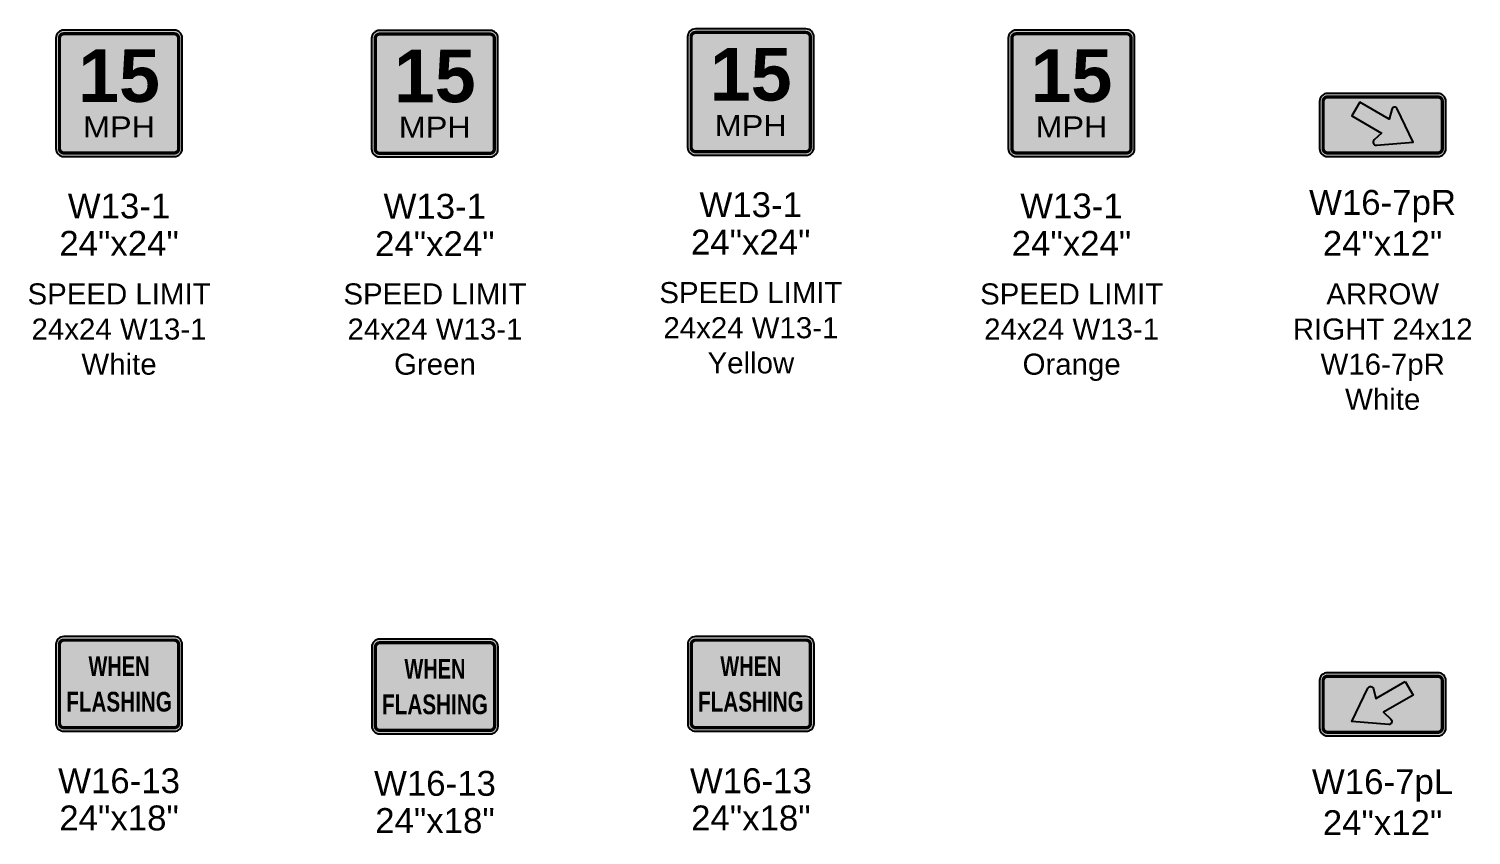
# Model space of a CAD drawing. Header units: inches. Extents: x -32 to 2634, y 197 to 1831.
# Drawn here: x 1302.9 to 1576.8, y 597.6 to 750.7 of the extents above; entities that cross this region are included whole.
import ezdxf
from ezdxf.enums import TextEntityAlignment as Align

# ---------------------------------------------------------------- set-up
doc = ezdxf.new("R2010")
doc.units = ezdxf.units.IN
doc.header["$MEASUREMENT"] = 0
doc.styles.add('ARIAL', font='arial.ttf')
doc.styles.add('ARIAL BOLD', font='arialbd.ttf')
doc.styles.get("Standard").update_dxf_attribs({"font": 'arial.ttf'})

# ---------------------------------------------------------------- blocks, each defined once
blk = doc.blocks.new('SPEED LIMIT 24x24 W13-1 Yellow')
h = blk.add_hatch(color=40)
edge = h.paths.add_edge_path()
edge.add_line((-10.50000000000023, -1.13686837721616e-13), (10.5, 0))
edge.add_arc((10.49999999999955, 1.5), 1.5, 270.0000000000173, 360)
edge.add_line((11.99999999999977, 1.5), (12, 22.5))
edge.add_arc((10.49999999999977, 22.49999999999977), 1.500000000000227, 8.685034650181727e-12, 89.99999999998263)
edge.add_line((10.50000000000023, 24.00000000000011), (-10.5, 24))
edge.add_arc((-10.49999999999977, 22.49999999999977), 1.500000000000227, 90.00000000000867, 179.9999999999913)
edge.add_line((-12, 22.5), (-12, 1.5))
edge.add_arc((-10.49999999999977, 1.500000000000227), 1.500000000000227, 180.0000000000087, 269.9999999999827)
at = {"color": 40}
blk.add_lwpolyline([(10.5, 24), (0, 24), (-10.5, 24, 0.414213562373095), (-12, 22.5), (-12, 12), (-12, 1.5, 0.414213562373095), (-10.5, 0), (0, 0), (10.5, 0, 0.414213562373095), (12, 1.5), (12, 12), (12, 22.5, 0.414213562373095)], format="xyb", close=True, dxfattribs=at)
at = {"color": 18, "true_color": 0x000000, "const_width": 0.625}
blk.add_lwpolyline([(10.5, 23.3125), (-10.5, 23.3125, 0.4142135623730951), (-11.3125, 22.5), (-11.3125, 1.5, 0.4142135623730951), (-10.5, 0.6875), (10.5, 0.6875, 0.4142135623730951), (11.3125, 1.5), (11.3125, 22.5, 0.4142135623730951)], format="xyb", close=True, dxfattribs=at)
at = {"color": 18, "true_color": 0x000000, "style": 'ARIAL', "width": 1.1}
blk.add_text('MPH', height=4, dxfattribs=at).set_placement((0, 3.625), align=Align.CENTER)
at = {"color": 18, "true_color": 0x000000, "style": 'ARIAL BOLD'}
blk.add_attdef('SPEED', text='', height=10, dxfattribs=at).set_placement((0, 15.375), align=Align.MIDDLE_CENTER)
at = {"style": 'ARIAL'}
for tag, p in [('SIGN_NO.', (0, -9.37959391813365)), ('SIGN_DIM', (0, -16.44777537605569))]:
    blk.add_attdef(tag, text='', height=4.731999999999842, dxfattribs=at).set_placement(p, align=Align.MIDDLE)
blk = doc.blocks.new('SPEED LIMIT 24x24 W13-1 White')
at = {"true_color": 0xffffff}
h = blk.add_hatch(color=7, dxfattribs=at)
edge = h.paths.add_edge_path()
edge.add_line((-10.50000000000023, -1.13686837721616e-13), (10.5, 0))
edge.add_arc((10.49999999999955, 1.5), 1.5, 270.0000000000173, 360)
edge.add_line((11.99999999999977, 1.5), (12, 22.5))
edge.add_arc((10.49999999999977, 22.49999999999977), 1.500000000000227, 8.685034650181727e-12, 89.99999999998263)
edge.add_line((10.50000000000023, 24.00000000000011), (-10.5, 24))
edge.add_arc((-10.49999999999977, 22.49999999999977), 1.500000000000227, 90.00000000000867, 179.9999999999913)
edge.add_line((-12, 22.5), (-12, 1.5))
edge.add_arc((-10.49999999999977, 1.500000000000227), 1.500000000000227, 180.0000000000087, 269.9999999999827)
at = {"color": 7, "true_color": 0xffffff}
blk.add_lwpolyline([(10.5, 24), (0, 24), (-10.5, 24, 0.414213562373095), (-12, 22.5), (-12, 12), (-12, 1.5, 0.414213562373095), (-10.5, 0), (0, 0), (10.5, 0, 0.414213562373095), (12, 1.5), (12, 12), (12, 22.5, 0.414213562373095)], format="xyb", close=True, dxfattribs=at)
at = {"color": 18, "true_color": 0x000000, "const_width": 0.625}
blk.add_lwpolyline([(10.5, 23.3125), (-10.5, 23.3125, 0.4142135623730951), (-11.3125, 22.5), (-11.3125, 1.5, 0.4142135623730951), (-10.5, 0.6875), (10.5, 0.6875, 0.4142135623730951), (11.3125, 1.5), (11.3125, 22.5, 0.4142135623730951)], format="xyb", close=True, dxfattribs=at)
at = {"color": 18, "true_color": 0x000000, "style": 'ARIAL', "width": 1.1}
blk.add_text('MPH', height=4, dxfattribs=at).set_placement((0, 3.625), align=Align.CENTER)
at = {"color": 18, "true_color": 0x000000, "style": 'ARIAL BOLD'}
blk.add_attdef('SPEED', text='', height=10, dxfattribs=at).set_placement((0, 15.375), align=Align.MIDDLE_CENTER)
at = {"style": 'ARIAL'}
for tag, p in [('SIGN_NO.', (0, -9.37959391813365)), ('SIGN_DIM', (0, -16.44777537605569))]:
    blk.add_attdef(tag, text='', height=4.731999999999842, dxfattribs=at).set_placement(p, align=Align.MIDDLE)
blk = doc.blocks.new('SPEED LIMIT 24x24 W13-1 Orange')
h = blk.add_hatch(color=30)
edge = h.paths.add_edge_path()
edge.add_line((-10.50000000000023, -1.13686837721616e-13), (10.5, 0))
edge.add_arc((10.49999999999955, 1.5), 1.5, 270.0000000000173, 360)
edge.add_line((11.99999999999977, 1.5), (12, 22.5))
edge.add_arc((10.49999999999977, 22.49999999999977), 1.500000000000227, 8.685034650181727e-12, 89.99999999998263)
edge.add_line((10.50000000000023, 24.00000000000011), (-10.5, 24))
edge.add_arc((-10.49999999999977, 22.49999999999977), 1.500000000000227, 90.00000000000867, 179.9999999999913)
edge.add_line((-12, 22.5), (-12, 1.5))
edge.add_arc((-10.49999999999977, 1.500000000000227), 1.500000000000227, 180.0000000000087, 269.9999999999827)
at = {"color": 30}
blk.add_lwpolyline([(10.5, 24), (0, 24), (-10.5, 24, 0.414213562373095), (-12, 22.5), (-12, 12), (-12, 1.5, 0.414213562373095), (-10.5, 0), (0, 0), (10.5, 0, 0.414213562373095), (12, 1.5), (12, 12), (12, 22.5, 0.414213562373095)], format="xyb", close=True, dxfattribs=at)
at = {"color": 18, "true_color": 0x000000, "const_width": 0.625}
blk.add_lwpolyline([(10.5, 23.3125), (-10.5, 23.3125, 0.4142135623730951), (-11.3125, 22.5), (-11.3125, 1.5, 0.4142135623730951), (-10.5, 0.6875), (10.5, 0.6875, 0.4142135623730951), (11.3125, 1.5), (11.3125, 22.5, 0.4142135623730951)], format="xyb", close=True, dxfattribs=at)
at = {"color": 18, "true_color": 0x000000, "style": 'ARIAL', "width": 1.1}
blk.add_text('MPH', height=4, dxfattribs=at).set_placement((0, 3.625), align=Align.CENTER)
at = {"color": 18, "true_color": 0x000000, "style": 'ARIAL BOLD'}
blk.add_attdef('SPEED', text='', height=10, dxfattribs=at).set_placement((0, 15.375), align=Align.MIDDLE_CENTER)
at = {"style": 'ARIAL'}
for tag, p in [('SIGN_NO.', (0, -9.37959391813365)), ('SIGN_DIM', (0, -16.44777537605569))]:
    blk.add_attdef(tag, text='', height=4.731999999999842, dxfattribs=at).set_placement(p, align=Align.MIDDLE)
blk = doc.blocks.new('SPEED LIMIT 24x24 W13-1 Green')
h = blk.add_hatch(color=60)
edge = h.paths.add_edge_path()
edge.add_line((-10.50000000000023, -1.13686837721616e-13), (10.5, 0))
edge.add_arc((10.49999999999955, 1.5), 1.5, 270.0000000000173, 360)
edge.add_line((11.99999999999977, 1.5), (12, 22.5))
edge.add_arc((10.49999999999977, 22.49999999999977), 1.500000000000227, 8.685034650181727e-12, 89.99999999998263)
edge.add_line((10.50000000000023, 24.00000000000011), (-10.5, 24))
edge.add_arc((-10.49999999999977, 22.49999999999977), 1.500000000000227, 90.00000000000867, 179.9999999999913)
edge.add_line((-12, 22.5), (-12, 1.5))
edge.add_arc((-10.49999999999977, 1.500000000000227), 1.500000000000227, 180.0000000000087, 269.9999999999827)
at = {"color": 60}
blk.add_lwpolyline([(10.5, 24), (0, 24), (-10.5, 24, 0.414213562373095), (-12, 22.5), (-12, 12), (-12, 1.5, 0.414213562373095), (-10.5, 0), (0, 0), (10.5, 0, 0.414213562373095), (12, 1.5), (12, 12), (12, 22.5, 0.414213562373095)], format="xyb", close=True, dxfattribs=at)
at = {"color": 18, "true_color": 0x000000, "const_width": 0.625}
blk.add_lwpolyline([(10.5, 23.3125), (-10.5, 23.3125, 0.4142135623730951), (-11.3125, 22.5), (-11.3125, 1.5, 0.4142135623730951), (-10.5, 0.6875), (10.5, 0.6875, 0.4142135623730951), (11.3125, 1.5), (11.3125, 22.5, 0.4142135623730951)], format="xyb", close=True, dxfattribs=at)
at = {"color": 18, "true_color": 0x000000, "style": 'ARIAL', "width": 1.1}
blk.add_text('MPH', height=4, dxfattribs=at).set_placement((0, 3.625), align=Align.CENTER)
at = {"color": 18, "true_color": 0x000000, "style": 'ARIAL BOLD'}
blk.add_attdef('SPEED', text='', height=10, dxfattribs=at).set_placement((0, 15.375), align=Align.MIDDLE_CENTER)
at = {"style": 'ARIAL'}
for tag, p in [('SIGN_NO.', (0, -9.37959391813365)), ('SIGN_DIM', (0, -16.44777537605569))]:
    blk.add_attdef(tag, text='', height=4.731999999999842, dxfattribs=at).set_placement(p, align=Align.MIDDLE)
blk = doc.blocks.new('WHEN FLASHING W16-13 24x18 White')
at = {"true_color": 0xffffff}
h = blk.add_hatch(color=7, dxfattribs=at)
edge = h.paths.add_edge_path()
edge.add_line((11.99999999999977, 1.5), (12, 16.5))
edge.add_arc((10.49999999999977, 16.49999999999977), 1.500000000000227, 8.685034650181727e-12, 89.99999999998263)
edge.add_line((10.50000000000023, 18.00000000000011), (-10.5, 18))
edge.add_arc((-10.49999999999955, 16.49999999999989), 1.500000000000114, 90.00000000001737, 179.9999999999957)
edge.add_line((-11.99999999999977, 16.5), (-12, 1.5))
edge.add_arc((-10.49999999999977, 1.500000000000114), 1.500000000000227, 180.0000000000043, 269.9999999999914)
edge.add_line((-10.5, 0), (10.5, 0))
edge.add_arc((10.49999999999955, 1.5), 1.5, 270.0000000000173, 360)
blk.add_lwpolyline([(10.5, 18), (0, 18), (-10.5, 18, 0.414213562373095), (-12, 16.5), (-12, 9), (-12, 1.5, 0.414213562373095), (-10.5, 0), (0, 0), (10.5, 0, 0.414213562373095), (12, 1.5), (12, 9), (12, 16.5, 0.414213562373095)], format="xyb", close=True)
at = {"color": 18, "true_color": 0x000000, "const_width": 0.625}
blk.add_lwpolyline([(10.5, 17.3125), (-10.5, 17.3125, 0.4142135623730951), (-11.3125, 16.5), (-11.3125, 1.5, 0.4142135623730951), (-10.5, 0.6875), (10.5, 0.6875, 0.4142135623730951), (11.3125, 1.5), (11.3125, 16.5, 0.4142135623730951)], format="xyb", close=True, dxfattribs=at)
at = {"color": 18, "true_color": 0x000000, "style": 'ARIAL BOLD'}
for s, width, p in [('WHEN', 0.725, (0, 10.5)), ('FLASHING', 0.75, (0, 3.75))]:
    blk.add_text(s, height=3.75, dxfattribs=dict(at, width=width)).set_placement(p, align=Align.CENTER)
at = {"style": 'ARIAL'}
for tag, p in [('SIGN_NO.', (0, -9.37959391813365)), ('SIGN_DIM', (0, -16.44777537605569))]:
    blk.add_attdef(tag, text='', height=4.731999999999842, dxfattribs=at).set_placement(p, align=Align.MIDDLE)
blk = doc.blocks.new('WHEN FLASHING W16-13 24x18 Green')
h = blk.add_hatch(color=60)
edge = h.paths.add_edge_path()
edge.add_line((11.99999999999977, 1.5), (12, 16.5))
edge.add_arc((10.49999999999977, 16.49999999999977), 1.500000000000227, 8.685034650181727e-12, 89.99999999998263)
edge.add_line((10.50000000000023, 18.00000000000011), (-10.5, 18))
edge.add_arc((-10.49999999999955, 16.49999999999989), 1.500000000000114, 90.00000000001737, 179.9999999999957)
edge.add_line((-11.99999999999977, 16.5), (-12, 1.5))
edge.add_arc((-10.49999999999977, 1.500000000000114), 1.500000000000227, 180.0000000000043, 269.9999999999914)
edge.add_line((-10.5, 0), (10.5, 0))
edge.add_arc((10.49999999999955, 1.5), 1.5, 270.0000000000173, 360)
at = {"color": 60}
blk.add_lwpolyline([(10.5, 18), (0, 18), (-10.5, 18, 0.414213562373095), (-12, 16.5), (-12, 9), (-12, 1.5, 0.414213562373095), (-10.5, 0), (0, 0), (10.5, 0, 0.414213562373095), (12, 1.5), (12, 9), (12, 16.5, 0.414213562373095)], format="xyb", close=True, dxfattribs=at)
at = {"color": 18, "true_color": 0x000000, "const_width": 0.625}
blk.add_lwpolyline([(10.5, 17.3125), (-10.5, 17.3125, 0.4142135623730951), (-11.3125, 16.5), (-11.3125, 1.5, 0.4142135623730951), (-10.5, 0.6875), (10.5, 0.6875, 0.4142135623730951), (11.3125, 1.5), (11.3125, 16.5, 0.4142135623730951)], format="xyb", close=True, dxfattribs=at)
at = {"color": 18, "true_color": 0x000000, "style": 'ARIAL BOLD'}
for s, width, p in [('WHEN', 0.725, (0, 10.5)), ('FLASHING', 0.75, (0, 3.75))]:
    blk.add_text(s, height=3.75, dxfattribs=dict(at, width=width)).set_placement(p, align=Align.CENTER)
at = {"style": 'ARIAL'}
for tag, p in [('SIGN_NO.', (0, -9.37959391813365)), ('SIGN_DIM', (0, -16.44777537605569))]:
    blk.add_attdef(tag, text='', height=4.731999999999842, dxfattribs=at).set_placement(p, align=Align.MIDDLE)
blk = doc.blocks.new('WHEN FLASHING W16-13 24x18 Yellow')
h = blk.add_hatch(color=40)
edge = h.paths.add_edge_path()
edge.add_line((11.99999999999977, 1.5), (12, 16.5))
edge.add_arc((10.49999999999977, 16.49999999999977), 1.500000000000227, 8.685034650181727e-12, 89.99999999998263)
edge.add_line((10.50000000000023, 18.00000000000011), (-10.5, 18))
edge.add_arc((-10.49999999999955, 16.49999999999989), 1.500000000000114, 90.00000000001737, 179.9999999999957)
edge.add_line((-11.99999999999977, 16.5), (-12, 1.5))
edge.add_arc((-10.49999999999977, 1.500000000000114), 1.500000000000227, 180.0000000000043, 269.9999999999914)
edge.add_line((-10.5, 0), (10.5, 0))
edge.add_arc((10.49999999999955, 1.5), 1.5, 270.0000000000173, 360)
at = {"color": 40}
blk.add_lwpolyline([(10.5, 18), (0, 18), (-10.5, 18, 0.414213562373095), (-12, 16.5), (-12, 9), (-12, 1.5, 0.414213562373095), (-10.5, 0), (0, 0), (10.5, 0, 0.414213562373095), (12, 1.5), (12, 9), (12, 16.5, 0.414213562373095)], format="xyb", close=True, dxfattribs=at)
at = {"color": 18, "true_color": 0x000000, "const_width": 0.625}
blk.add_lwpolyline([(10.5, 17.3125), (-10.5, 17.3125, 0.4142135623730951), (-11.3125, 16.5), (-11.3125, 1.5, 0.4142135623730951), (-10.5, 0.6875), (10.5, 0.6875, 0.4142135623730951), (11.3125, 1.5), (11.3125, 16.5, 0.4142135623730951)], format="xyb", close=True, dxfattribs=at)
at = {"color": 18, "true_color": 0x000000, "style": 'ARIAL BOLD'}
for s, width, p in [('WHEN', 0.725, (0, 10.5)), ('FLASHING', 0.75, (0, 3.75))]:
    blk.add_text(s, height=3.75, dxfattribs=dict(at, width=width)).set_placement(p, align=Align.CENTER)
at = {"style": 'ARIAL'}
for tag, p in [('SIGN_NO.', (0, -9.37959391813365)), ('SIGN_DIM', (0, -16.44777537605569))]:
    blk.add_attdef(tag, text='', height=4.731999999999842, dxfattribs=at).set_placement(p, align=Align.MIDDLE)
blk = doc.blocks.new('ARROW LEFT 24x12 W16-7pL White')
at = {"true_color": 0xffffff}
h = blk.add_hatch(color=7, dxfattribs=at)
edge = h.paths.add_edge_path()
edge.add_line((11.99999999999977, 1.5), (12, 10.5))
edge.add_arc((10.49999999999977, 10.49999999999977), 1.500000000000227, 8.685034650181727e-12, 89.99999999998263)
edge.add_line((10.50000000000023, 12.00000000000011), (-10.5, 12))
edge.add_arc((-10.49999999999955, 10.49999999999989), 1.500000000000114, 90.00000000001737, 179.9999999999957)
edge.add_line((-11.99999999999977, 10.5), (-12, 1.5))
edge.add_arc((-10.49999999999977, 1.500000000000114), 1.500000000000227, 180.0000000000043, 269.9999999999914)
edge.add_line((-10.5, 0), (10.5, 0))
edge.add_arc((10.49999999999955, 1.5), 1.5, 270.0000000000173, 360)
at = {"true_color": 0x000000}
h = blk.add_hatch(color=18, dxfattribs=at)
edge = h.paths.add_edge_path()
edge.add_line((1.56689269314802, 3.146444022864102), (0.1790259516164951, 4.47190929129863))
edge.add_line((0.1790259516164951, 4.47190929129863), (5.790644363624551, 7.711778692060989))
edge.add_line((5.790644363624551, 7.711778692060989), (4.290644363624551, 10.30985490341413))
edge.add_line((4.290644363624551, 10.30985490341413), (-1.320974048383505, 7.069985502651775))
edge.add_line((-1.320974048383505, 7.069985502651775), (-1.774927271916113, 8.934645992102901))
edge.add_arc((-2.321950038196064, 8.801472822239816), 0.5629999999999579, 13.68253833914456, 154.322381761319)
edge.add_line((-2.829351736156241, 9.045424696401483), (-5.876355636375592, 2.707883908994404))
edge.add_line((-5.876355636375592, 2.707883908994404), (1.13561763314874, 2.177896298310657))
edge.add_arc((1.178049961804163, 2.739294995748537), 0.5630000000000627, 265.6776182386659, 406.3174616608754)
blk.add_lwpolyline([(10.5, 12), (0, 12), (-10.5, 12, 0.414213562373095), (-12, 10.5), (-12, 6), (-12, 1.5, 0.414213562373095), (-10.5, 0), (0, 0), (10.5, 0, 0.414213562373095), (12, 1.5), (12, 6), (12, 10.5, 0.414213562373095)], format="xyb", close=True)
at = {"color": 18, "true_color": 0x000000, "const_width": 0.625}
blk.add_lwpolyline([(10.5, 11.3125), (-10.5, 11.3125, 0.4142135623730951), (-11.3125, 10.5), (-11.3125, 1.5, 0.4142135623730951), (-10.5, 0.6875), (10.5, 0.6875, 0.4142135623730951), (11.3125, 1.5), (11.3125, 10.5, 0.4142135623730951)], format="xyb", close=True, dxfattribs=at)
at = {"color": 18, "true_color": 0x000000}
blk.add_lwpolyline([(4.290644363624551, 10.30985490341413), (5.790644363624551, 7.711778692060989), (0.1790259516164951, 4.47190929129863), (1.56689269314802, 3.146444022864102, -0.7043763568085843), (1.13561763314874, 2.177896298310657), (-5.876355636375592, 2.707883908994404), (-2.829351736156241, 9.045424696401483, -0.7043763568085448), (-1.774927271916113, 8.934645992102901), (-1.320974048383505, 7.069985502651775)], format="xyb", close=True, dxfattribs=at)
at = {"style": 'ARIAL'}
for tag, p in [('SIGN_NO.', (-0.03235563637554151, -9.37959391813365)), ('SIGN_DIM', (-0.03235563637554151, -16.44777537605569))]:
    blk.add_attdef(tag, text='', height=4.731999999999842, dxfattribs=at).set_placement(p, align=Align.MIDDLE)
blk = doc.blocks.new('ARROW RIGHT 24x12 W16-7pR White')
at = {"true_color": 0xffffff}
h = blk.add_hatch(color=7, dxfattribs=at)
edge = h.paths.add_edge_path()
edge.add_line((11.99999999999977, 1.5), (12, 10.5))
edge.add_arc((10.49999999999977, 10.49999999999977), 1.500000000000227, 8.685034650181727e-12, 89.99999999998263)
edge.add_line((10.50000000000023, 12.00000000000011), (-10.5, 12))
edge.add_arc((-10.49999999999955, 10.49999999999989), 1.500000000000114, 90.00000000001737, 179.9999999999957)
edge.add_line((-11.99999999999977, 10.5), (-12, 1.5))
edge.add_arc((-10.49999999999977, 1.500000000000114), 1.500000000000227, 180.0000000000043, 269.9999999999914)
edge.add_line((-10.5, 0), (10.5, 0))
edge.add_arc((10.49999999999955, 1.5), 1.5, 270.0000000000173, 360)
at = {"true_color": 0x000000}
h = blk.add_hatch(color=18, dxfattribs=at)
edge = h.paths.add_edge_path()
edge.add_line((-1.631603965899103, 3.146444022864102), (-0.2437372243675782, 4.47190929129863))
edge.add_line((-0.2437372243675782, 4.47190929129863), (-5.855355636375634, 7.711778692060989))
edge.add_line((-5.855355636375634, 7.711778692060989), (-4.355355636375634, 10.30985490341413))
edge.add_line((-4.355355636375634, 10.30985490341413), (1.256262775632422, 7.069985502651775))
edge.add_line((1.256262775632422, 7.069985502651775), (1.71021599916503, 8.934645992102901))
edge.add_arc((2.257238765444981, 8.801472822239816), 0.5629999999999579, 385.677618238681, 526.3174616608555, ccw=False)
edge.add_line((2.764640463405158, 9.045424696401483), (5.811644363624509, 2.707883908994404))
edge.add_line((5.811644363624509, 2.707883908994404), (-1.200328905899823, 2.177896298310657))
edge.add_arc((-1.242761234555246, 2.739294995748537), 0.5630000000000627, 133.6825383391245, 274.3223817613341, ccw=False)
blk.add_lwpolyline([(10.5, 12), (0, 12), (-10.5, 12, 0.414213562373095), (-12, 10.5), (-12, 6), (-12, 1.5, 0.414213562373095), (-10.5, 0), (0, 0), (10.5, 0, 0.414213562373095), (12, 1.5), (12, 6), (12, 10.5, 0.414213562373095)], format="xyb", close=True)
at = {"color": 18, "true_color": 0x000000, "const_width": 0.625}
blk.add_lwpolyline([(10.5, 11.3125), (-10.5, 11.3125, 0.4142135623730951), (-11.3125, 10.5), (-11.3125, 1.5, 0.4142135623730951), (-10.5, 0.6875), (10.5, 0.6875, 0.4142135623730951), (11.3125, 1.5), (11.3125, 10.5, 0.4142135623730951)], format="xyb", close=True, dxfattribs=at)
at = {"color": 18, "true_color": 0x000000}
blk.add_lwpolyline([(-4.355355636375634, 10.30985490341413), (-5.855355636375634, 7.711778692060989), (-0.2437372243675782, 4.47190929129863), (-1.631603965899103, 3.146444022864102, 0.7043763568085843), (-1.200328905899823, 2.177896298310657), (5.811644363624509, 2.707883908994404), (2.764640463405158, 9.045424696401483, 0.7043763568085448), (1.71021599916503, 8.934645992102901), (1.256262775632422, 7.069985502651775)], format="xyb", close=True, dxfattribs=at)
at = {"style": 'ARIAL'}
for tag, p in [('SIGN_NO.', (-0.03235563637554151, -9.37959391813365)), ('SIGN_DIM', (-0.03235563637554151, -16.44777537605569))]:
    blk.add_attdef(tag, text='', height=4.731999999999842, dxfattribs=at).set_placement(p, align=Align.MIDDLE)

msp = doc.modelspace()

# ---------------------------------------------------------------- block references
for name, p, values in [('SPEED LIMIT 24x24 W13-1 Yellow', (1439.967644363625, 726.7227425799408), {'SPEED': '15', 'SIGN_NO.': 'W13-1', 'SIGN_DIM': '24"x24"'}), ('SPEED LIMIT 24x24 W13-1 White', (1320, 726.4732983269132), {'SPEED': '15', 'SIGN_NO.': 'W13-1', 'SIGN_DIM': '24"x24"'}), ('SPEED LIMIT 24x24 W13-1 Green', (1379.967644363624, 726.4124655678304), {'SPEED': '15', 'SIGN_NO.': 'W13-1', 'SIGN_DIM': '24"x24"'}), ('SPEED LIMIT 24x24 W13-1 Orange', (1500.88917200887, 726.4732983269132), {'SPEED': '15', 'SIGN_NO.': 'W13-1', 'SIGN_DIM': '24"x24"'}), ('ARROW RIGHT 24x12 W16-7pR White', (1560, 726.4732983269131), {'SIGN_NO.': 'W16-7pR', 'SIGN_DIM': '24"x12"'}), ('WHEN FLASHING W16-13 24x18 White', (1320, 617.3380229508575), {'SIGN_DIM': '24"x18"', 'SIGN_NO.': 'W16-13'}), ('WHEN FLASHING W16-13 24x18 Green', (1380, 616.8391344448023), {'SIGN_DIM': '24"x18"', 'SIGN_NO.': 'W16-13'}), ('WHEN FLASHING W16-13 24x18 Yellow', (1440, 617.3380229508575), {'SIGN_DIM': '24"x18"', 'SIGN_NO.': 'W16-13'}), ('ARROW LEFT 24x12 W16-7pL White', (1560, 616.4732983269131), {'SIGN_NO.': 'W16-7pL', 'SIGN_DIM': '24"x12"'})]:
    msp.add_blockref(name, p).add_auto_attribs(values)

# ---------------------------------------------------------------- texts
at = {"color": 1, "char_height": 4, "width": 36.75447950351685, "attachment_point": 2}
for s, insert in [('SPEED LIMIT\\P24x24 W13-1\\PWhite', (1320, 702.3912799688616)), ('SPEED LIMIT\\P24x24 W13-1\\PGreen', (1380, 702.3912799688616)), ('SPEED LIMIT\\P24x24 W13-1\\PYellow', (1440, 702.6407242218892)), ('SPEED LIMIT\\P24x24 W13-1\\POrange', (1500.921527645246, 702.3912799688616)), ('ARROW RIGHT 24x12 W16-7pR \\PWhite', (1560, 702.3912799688615))]:
    msp.add_mtext(s, dxfattribs=dict(at, insert=insert))

doc.saveas('drawing.dxf')
